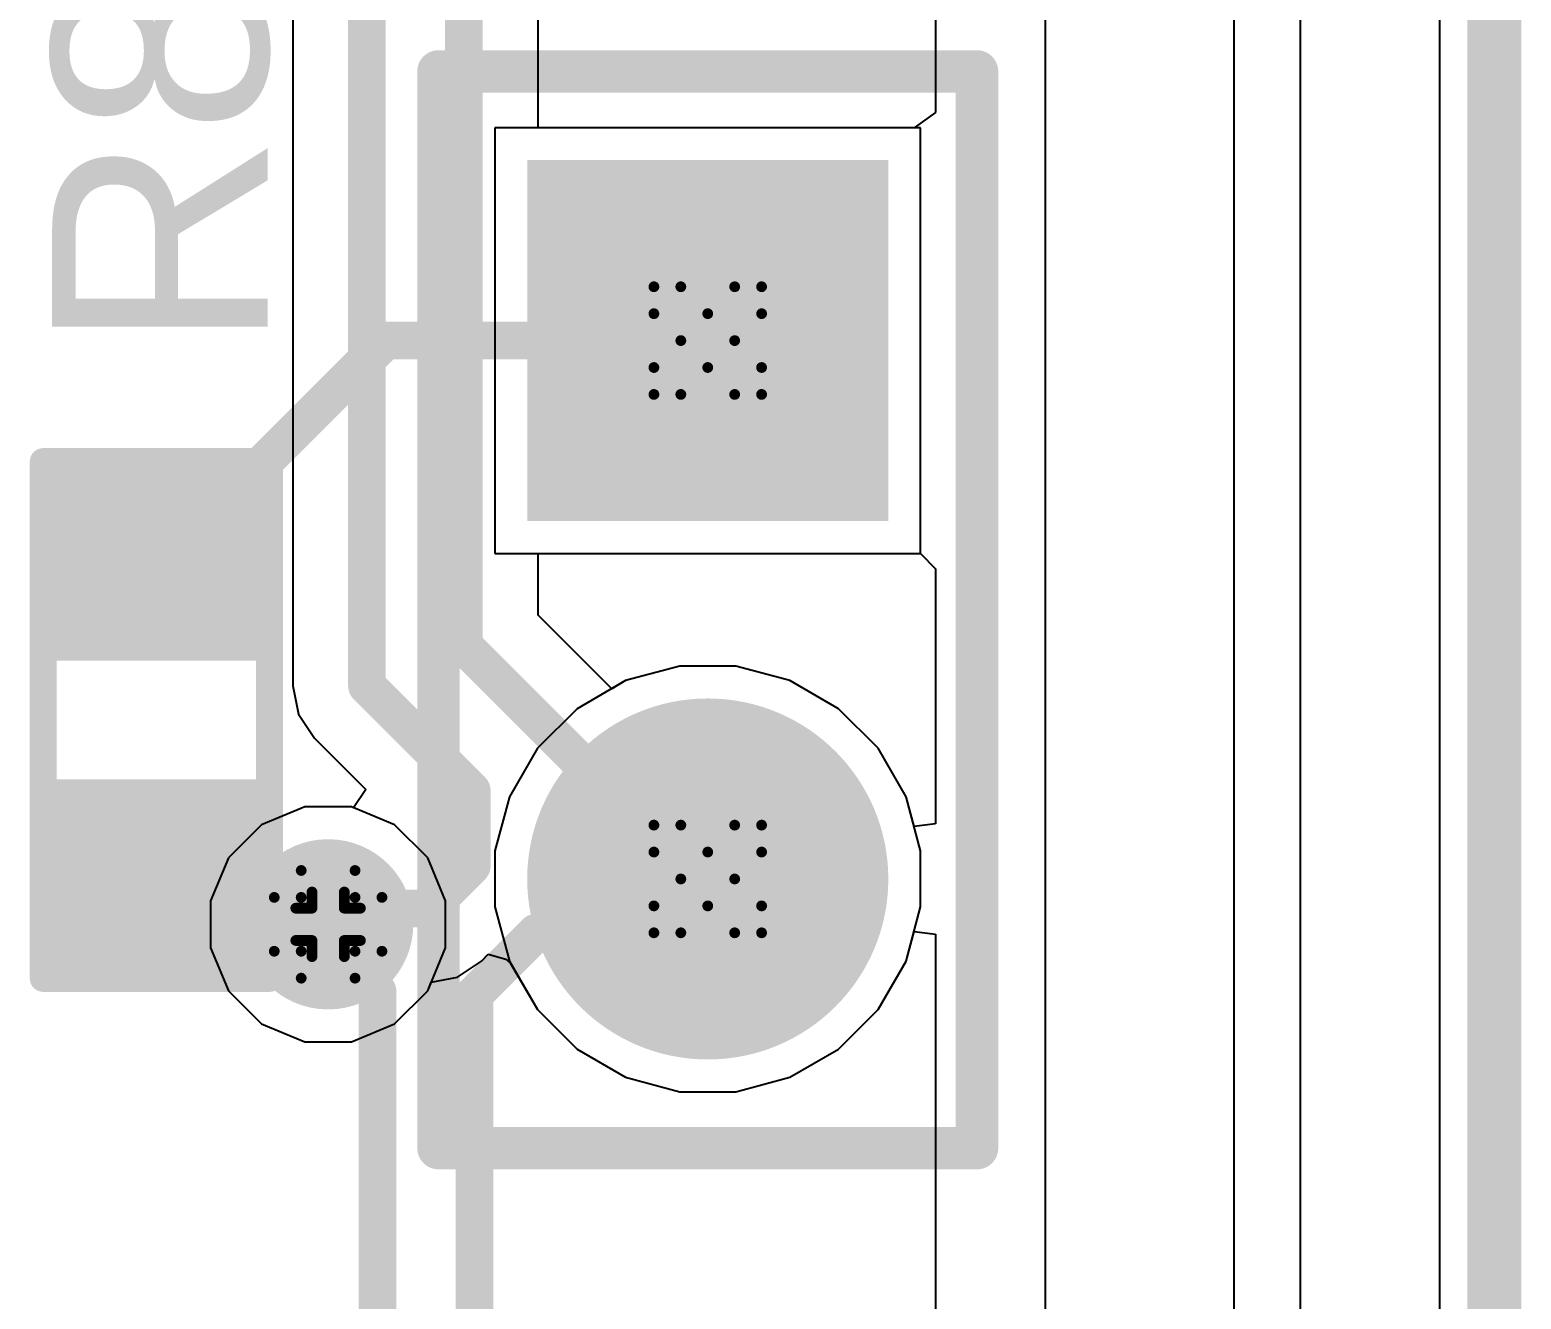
# Model space of a CAD drawing. Header units: inches. Extents: x -3 to 5259, y -3 to 5282.
# Drawn here: x 140.37 to 147.4, y 22.2 to 28.19 of the extents above; entities that cross this region are included whole.
import ezdxf

# ---------------------------------------------------------------- set-up
doc = ezdxf.new("R2010")
doc.units = ezdxf.units.IN
for name, color, linetype in [('Board Outline', 216, 'Continuous'), ('Bottom Layer', 5, 'Continuous'), ('Bottom Solder', 6, 'Continuous'), ('Drill Drawing', 1, 'Continuous'), ('Layer 1', 16, 'Continuous'), ('Layer 2', 76, 'Continuous'), ('Multi-Layer', 9, 'Continuous'), ('Pad Holes', 156, 'Continuous'), ('Top Layer', 1, 'Continuous'), ('Top Overlay', 2, 'Continuous'), ('Top Paste', 8, 'Continuous'), ('Top Solder', 216, 'Continuous'), ('Via Holes', 16, 'Continuous')]:
    doc.layers.add(name, color=color, linetype=linetype)
doc.styles.add('Arial', font='', dxfattribs={"height": 0.2})
doc.styles.get('Arial').set_extended_font_data('Arial')

# ---------------------------------------------------------------- blocks, each defined once
blk = doc.blocks.new('R___0603_74')
at = {"layer": 'Top Layer'}
for points in [[(-0.381, 0.4445), (-0.381, -0.4445), (-1.143, -0.4445), (-1.143, 0.4445)], [(1.143, 0.4445), (1.143, -0.4445), (0.381, -0.4445), (0.381, 0.4445)]]:
    blk.add_hatch(color=1, dxfattribs=at).paths.add_polyline_path(points)
at = {"layer": 'Top Paste'}
for points in [[(-0.381, 0.4445), (-0.381, -0.4445), (-1.143, -0.4445), (-1.143, 0.4445)], [(1.143, 0.4445), (1.143, -0.4445), (0.381, -0.4445), (0.381, 0.4445)]]:
    blk.add_hatch(color=8, dxfattribs=at).paths.add_polyline_path(points)
at = {"layer": 'Top Solder'}
for points in [[(-0.2794, 0.5461), (-0.2794, -0.5461), (-1.2446, -0.5461), (-1.2446, 0.5461)], [(1.2446, 0.5461), (1.2446, -0.5461), (0.2794, -0.5461), (0.2794, 0.5461)]]:
    blk.add_hatch(color=216, dxfattribs=at).paths.add_polyline_path(points)
at = {"layer": 'Top Overlay'}
for points in [[(-1.2192, -0.5334, 0.127, 0.127, 0), (-1.2192, 0.5334, 0.127, 0.127, 0)], [(1.2192, 0.5334, 0.127, 0.127, 0), (-1.2192, 0.5334, 0.127, 0.127, 0)], [(1.2192, -0.5334, 0.127, 0.127, 0), (1.2192, 0.5334, 0.127, 0.127, 0)], [(1.2192, -0.5334, 0.127, 0.127, 0), (-1.2192, -0.5334, 0.127, 0.127, 0)]]:
    blk.add_lwpolyline(points, format="xyseb", dxfattribs=at)
for points in [[(-1.25095, 0.5334, 0.0635, 0.0635, 1), (-1.18745, 0.5334, 0.0635, 0.0635, 1)], [(-1.25095, 0.5334, 0.0635, 0.0635, 1), (-1.18745, 0.5334, 0.0635, 0.0635, 1)], [(1.18745, 0.5334, 0.0635, 0.0635, 1), (1.25095, 0.5334, 0.0635, 0.0635, 1)], [(1.18745, 0.5334, 0.0635, 0.0635, 1), (1.25095, 0.5334, 0.0635, 0.0635, 1)], [(-1.25095, -0.5334, 0.0635, 0.0635, 1), (-1.18745, -0.5334, 0.0635, 0.0635, 1)], [(-1.25095, -0.5334, 0.0635, 0.0635, 1), (-1.18745, -0.5334, 0.0635, 0.0635, 1)], [(1.18745, -0.5334, 0.0635, 0.0635, 1), (1.25095, -0.5334, 0.0635, 0.0635, 1)], [(1.18745, -0.5334, 0.0635, 0.0635, 1), (1.25095, -0.5334, 0.0635, 0.0635, 1)]]:
    blk.add_lwpolyline(points, format="xyseb", close=True, dxfattribs=at)
blk = doc.blocks.new('HDR1X2__186')
at = {"layer": 'Bottom Layer'}
blk.add_hatch(color=5, dxfattribs=at).paths.add_polyline_path([(-0.75, 0.75), (0.75, 0.75), (0.75, -0.75), (-0.75, -0.75)])
h = blk.add_hatch(color=5, dxfattribs=at)
edge = h.paths.add_edge_path()
edge.add_arc((2.54, 0), 0.75, 0, 360)
at = {"layer": 'Bottom Solder'}
blk.add_hatch(color=6, dxfattribs=at).paths.add_polyline_path([(-0.8516, 0.8516), (0.8516, 0.8516), (0.8516, -0.8516), (-0.8516, -0.8516)])
h = blk.add_hatch(color=6, dxfattribs=at)
edge = h.paths.add_edge_path()
edge.add_arc((2.54, 0), 0.8516, 0, 360)
at = {"layer": 'Layer 1'}
blk.add_hatch(color=16, dxfattribs=at).paths.add_polyline_path([(-0.75, 0.75), (0.75, 0.75), (0.75, -0.75), (-0.75, -0.75)])
h = blk.add_hatch(color=16, dxfattribs=at)
edge = h.paths.add_edge_path()
edge.add_arc((2.54, 0), 0.75, 0, 360)
at = {"layer": 'Layer 2'}
blk.add_hatch(color=76, dxfattribs=at).paths.add_polyline_path([(-0.75, 0.75), (0.75, 0.75), (0.75, -0.75), (-0.75, -0.75)])
h = blk.add_hatch(color=76, dxfattribs=at)
edge = h.paths.add_edge_path()
edge.add_arc((2.54, 0), 0.75, 0, 360)
at = {"layer": 'Multi-Layer'}
blk.add_hatch(color=9, dxfattribs=at).paths.add_polyline_path([(-0.75, 0.75), (0.75, 0.75), (0.75, -0.75), (-0.75, -0.75)])
h = blk.add_hatch(color=9, dxfattribs=at)
edge = h.paths.add_edge_path()
edge.add_arc((2.54, 0), 0.75, 0, 360)
at = {"layer": 'Pad Holes'}
h = blk.add_hatch(color=7, dxfattribs=at)
edge = h.paths.add_edge_path()
edge.add_arc((0, 0), 0.45, 0, 360)
h = blk.add_hatch(color=7, dxfattribs=at)
edge = h.paths.add_edge_path()
edge.add_arc((2.54, 0), 0.45, 0, 360)
at = {"layer": 'Top Layer'}
blk.add_hatch(color=1, dxfattribs=at).paths.add_polyline_path([(-0.75, 0.75), (0.75, 0.75), (0.75, -0.75), (-0.75, -0.75)])
h = blk.add_hatch(color=1, dxfattribs=at)
edge = h.paths.add_edge_path()
edge.add_arc((2.54, 0), 0.75, 0, 360)
at = {"layer": 'Top Solder'}
blk.add_hatch(color=216, dxfattribs=at).paths.add_polyline_path([(-0.8516, 0.8516), (0.8516, 0.8516), (0.8516, -0.8516), (-0.8516, -0.8516)])
h = blk.add_hatch(color=216, dxfattribs=at)
edge = h.paths.add_edge_path()
edge.add_arc((2.54, 0), 0.8516, 0, 360)
at = {"layer": 'Top Overlay'}
for points in [[(3.81, 1.27, 0.2, 0.2, 0), (-1.27, 1.27, 0.2, 0.2, 0)], [(-1.27, -1.27, 0.2, 0.2, 0), (-1.27, 1.27, 0.2, 0.2, 0)], [(3.81, -1.27, 0.2, 0.2, 0), (3.81, 1.27, 0.2, 0.2, 0)], [(3.81, -1.27, 0.2, 0.2, 0), (-1.27, -1.27, 0.2, 0.2, 0)]]:
    blk.add_lwpolyline(points, format="xyseb", dxfattribs=at)
for points in [[(-1.32, 1.27, 0.1, 0.1, 1), (-1.22, 1.27, 0.1, 0.1, 1)], [(-1.32, 1.27, 0.1, 0.1, 1), (-1.22, 1.27, 0.1, 0.1, 1)], [(3.76, 1.27, 0.1, 0.1, 1), (3.86, 1.27, 0.1, 0.1, 1)], [(3.76, 1.27, 0.1, 0.1, 1), (3.86, 1.27, 0.1, 0.1, 1)], [(-1.32, -1.27, 0.1, 0.1, 1), (-1.22, -1.27, 0.1, 0.1, 1)], [(-1.32, -1.27, 0.1, 0.1, 1), (-1.22, -1.27, 0.1, 0.1, 1)], [(3.76, -1.27, 0.1, 0.1, 1), (3.86, -1.27, 0.1, 0.1, 1)], [(3.76, -1.27, 0.1, 0.1, 1), (3.86, -1.27, 0.1, 0.1, 1)]]:
    blk.add_lwpolyline(points, format="xyseb", close=True, dxfattribs=at)

msp = doc.modelspace()

# ---------------------------------------------------------------- hatches: boundary and pattern name
at = {"layer": 'Bottom Layer'}
h = msp.add_hatch(color=5, dxfattribs=at)
edge = h.paths.add_edge_path()
edge.add_arc((141.7778, 23.9713), 0.3, 0, 360)
at = {"layer": 'Bottom Solder'}
h = msp.add_hatch(color=6, dxfattribs=at)
edge = h.paths.add_edge_path()
edge.add_arc((141.7778, 23.9713), 0.4016, 0, 360)
at = {"layer": 'Layer 1'}
h = msp.add_hatch(color=16, dxfattribs=at)
edge = h.paths.add_edge_path()
edge.add_arc((141.7778, 23.9713), 0.3, 0, 360)
at = {"layer": 'Layer 2'}
h = msp.add_hatch(color=76, dxfattribs=at)
edge = h.paths.add_edge_path()
edge.add_arc((141.7778, 23.9713), 0.3, 0, 360)
at = {"layer": 'Top Layer'}
h = msp.add_hatch(color=1, dxfattribs=at)
edge = h.paths.add_edge_path()
edge.add_arc((141.7778, 23.9713), 0.3, 0, 360)
at = {"layer": 'Top Solder'}
h = msp.add_hatch(color=216, dxfattribs=at)
edge = h.paths.add_edge_path()
edge.add_arc((141.7778, 23.9713), 0.4016, 0, 360)
at = {"layer": 'Via Holes'}
h = msp.add_hatch(color=7, dxfattribs=at)
edge = h.paths.add_edge_path()
edge.add_arc((141.7778, 23.9713), 0.15, 0, 360)

# ---------------------------------------------------------------- linework, layer by layer
at = {"layer": 'Board Outline'}
msp.add_lwpolyline([(147.2777, -2.7223, 0.254, 0.254, 0), (147.2777, 107.2777, 0.254, 0.254, 0)], format="xyseb", dxfattribs=at)
at = {"layer": 'Bottom Layer'}
for p, q in [((146.3616, 99.4072), (146.3616, 5.17)), ((146.05, 99.1957), (146.05, 5.3753)), ((141.6113, 30.4589), (141.6113, 25.0963)), ((141.6113, 30.4589), (141.6113, 25.0963)), ((142.7677, 27.7293), (142.7677, 30.4431)), ((142.7677, 27.7293), (142.7677, 30.4431)), ((144.5723, 27.7293), (142.7677, 27.7293)), ((144.5723, 27.7293), (142.7677, 27.7293)), ((144.5723, 25.7213), (144.5723, 27.7293)), ((144.5723, 25.7213), (144.5723, 27.7293)), ((142.7677, 25.4305), (142.7677, 25.7213)), ((142.7677, 25.7213), (144.5723, 25.7213)), ((142.7677, 25.4305), (142.7677, 25.7213)), ((142.7677, 25.7213), (144.5723, 25.7213)), ((143.1152, 25.083), (142.7677, 25.4305)), ((143.1152, 25.083), (142.7677, 25.4305)), ((143.4361, 25.1893), (143.1808, 25.1209)), ((143.4361, 25.1893), (143.1808, 25.1209)), ((143.7005, 25.1893), (143.4361, 25.1893)), ((143.7005, 25.1893), (143.4361, 25.1893)), ((143.9558, 25.1209), (143.7005, 25.1893)), ((143.9558, 25.1209), (143.7005, 25.1893)), ((143.1808, 25.1209), (143.1152, 25.083)), ((143.1808, 25.1209), (143.1152, 25.083)), ((144.1848, 24.9887), (143.9558, 25.1209)), ((144.1848, 24.9887), (143.9558, 25.1209)), ((141.6113, 25.0963), (141.6379, 24.9625)), ((141.6113, 25.0963), (141.6379, 24.9625)), ((144.3717, 24.8017), (144.1848, 24.9887)), ((144.3717, 24.8017), (144.1848, 24.9887)), ((141.6379, 24.9625), (141.7137, 24.8491)), ((141.6379, 24.9625), (141.7137, 24.8491)), ((141.7137, 24.8491), (141.9555, 24.6073)), ((141.7137, 24.8491), (141.9555, 24.6073)), ((144.5039, 24.5728), (144.3717, 24.8017)), ((144.5039, 24.5728), (144.3717, 24.8017)), ((141.9555, 24.6073), (141.8979, 24.5212)), ((141.9555, 24.6073), (141.8979, 24.5212)), ((144.5723, 24.3175), (144.5039, 24.5728)), ((144.5723, 24.3175), (144.5039, 24.5728)), ((141.6676, 24.5253), (141.464, 24.441)), ((141.6676, 24.5253), (141.464, 24.441)), ((141.888, 24.5253), (141.6676, 24.5253)), ((141.888, 24.5253), (141.6676, 24.5253)), ((141.8979, 24.5212), (141.888, 24.5253)), ((141.8979, 24.5212), (141.888, 24.5253)), ((141.464, 24.441), (141.3081, 24.2851)), ((141.464, 24.441), (141.3081, 24.2851)), ((141.3081, 24.2851), (141.2238, 24.0815)), ((141.3081, 24.2851), (141.2238, 24.0815)), ((144.5723, 24.0531), (144.5723, 24.3175)), ((144.5723, 24.0531), (144.5723, 24.3175)), ((141.2238, 24.0815), (141.2238, 23.8611)), ((141.2238, 24.0815), (141.2238, 23.8611)), ((144.5039, 23.7977), (144.5723, 24.0531)), ((144.5039, 23.7977), (144.5723, 24.0531)), ((141.2238, 23.8611), (141.3081, 23.6575)), ((141.2238, 23.8611), (141.3081, 23.6575)), ((142.3879, 23.7224), (142.5013, 23.7982)), ((142.3879, 23.7224), (142.5013, 23.7982)), ((142.5013, 23.7982), (142.533, 23.8299)), ((142.5013, 23.7982), (142.533, 23.8299)), ((142.533, 23.8299), (142.6166, 23.8075)), ((142.533, 23.8299), (142.6166, 23.8075)), ((142.6166, 23.8075), (142.637, 23.7903)), ((142.6166, 23.8075), (142.637, 23.7903)), ((142.637, 23.7903), (142.7649, 23.5688)), ((142.637, 23.7903), (142.7649, 23.5688)), ((144.3717, 23.5688), (144.5039, 23.7977)), ((144.3717, 23.5688), (144.5039, 23.7977)), ((142.2642, 23.6978), (142.3879, 23.7224)), ((142.2642, 23.6978), (142.3879, 23.7224)), ((141.3081, 23.6575), (141.464, 23.5017)), ((141.3081, 23.6575), (141.464, 23.5017)), ((142.0916, 23.5017), (142.2475, 23.6575)), ((142.0916, 23.5017), (142.2475, 23.6575)), ((142.2475, 23.6575), (142.2642, 23.6978)), ((142.2475, 23.6575), (142.2642, 23.6978)), ((142.7649, 23.5688), (142.9518, 23.3819)), ((142.7649, 23.5688), (142.9518, 23.3819)), ((144.1848, 23.3819), (144.3717, 23.5688)), ((144.1848, 23.3819), (144.3717, 23.5688)), ((141.464, 23.5017), (141.6676, 23.4173)), ((141.464, 23.5017), (141.6676, 23.4173)), ((141.888, 23.4173), (142.0916, 23.5017)), ((141.888, 23.4173), (142.0916, 23.5017)), ((141.6676, 23.4173), (141.888, 23.4173)), ((141.6676, 23.4173), (141.888, 23.4173)), ((142.9518, 23.3819), (143.1808, 23.2497)), ((142.9518, 23.3819), (143.1808, 23.2497)), ((143.9558, 23.2497), (144.1848, 23.3819)), ((143.9558, 23.2497), (144.1848, 23.3819)), ((143.1808, 23.2497), (143.4361, 23.1813)), ((143.1808, 23.2497), (143.4361, 23.1813)), ((143.7005, 23.1813), (143.9558, 23.2497)), ((143.7005, 23.1813), (143.9558, 23.2497)), ((143.4361, 23.1813), (143.7005, 23.1813)), ((143.4361, 23.1813), (143.7005, 23.1813))]:
    msp.add_line(p, q, dxfattribs=at)
for points in [[(141.9609, 25.0963, 0.1778, 0.1778, 0), (141.9609, 30.6944, 0.1778, 0.1778, 0)], [(142.4181, 25.2857, 0.1778, 0.1778, 0), (142.4181, 30.6727, 0.1778, 0.1778, 0)], [(142.4181, 25.2857, 0.1778, 0.1778, 0), (143.5185, 24.1853, 0.1778, 0.1778, 0)], [(141.9609, 25.0963, 0.1778, 0.1778, 0), (142.4553, 24.6019, 0.1778, 0.1778, 0)], [(142.4553, 24.2467, 0.1778, 0.1778, 0), (142.4553, 24.6019, 0.1778, 0.1778, 0)], [(142.2541, 24.0455, 0.1778, 0.1778, 0), (142.4553, 24.2467, 0.1778, 0.1778, 0)], [(143.5185, 24.1853, 0.1778, 0.1778, 0), (143.5683, 24.1853, 0.1778, 0.1778, 0)], [(141.7778, 23.9713, 0.1778, 0.1778, 0), (141.8519, 24.0455, 0.1778, 0.1778, 0)], [(141.8519, 24.0455, 0.1778, 0.1778, 0), (142.2541, 24.0455, 0.1778, 0.1778, 0)]]:
    msp.add_lwpolyline(points, format="xyseb", dxfattribs=at)
for points in [[(142.3737, 25.2857, 0.0889, 0.0889, 1), (142.4626, 25.2857, 0.0889, 0.0889, 1)], [(142.3737, 25.2857, 0.0889, 0.0889, 1), (142.4626, 25.2857, 0.0889, 0.0889, 1)], [(141.9165, 25.0963, 0.0889, 0.0889, 1), (142.0054, 25.0963, 0.0889, 0.0889, 1)], [(141.9165, 25.0963, 0.0889, 0.0889, 1), (142.0054, 25.0963, 0.0889, 0.0889, 1)], [(142.4109, 24.6019, 0.0889, 0.0889, 1), (142.4998, 24.6019, 0.0889, 0.0889, 1)], [(142.4109, 24.6019, 0.0889, 0.0889, 1), (142.4998, 24.6019, 0.0889, 0.0889, 1)], [(142.4109, 24.2467, 0.0889, 0.0889, 1), (142.4998, 24.2467, 0.0889, 0.0889, 1)], [(142.4109, 24.2467, 0.0889, 0.0889, 1), (142.4998, 24.2467, 0.0889, 0.0889, 1)], [(143.4741, 24.1853, 0.0889, 0.0889, 1), (143.563, 24.1853, 0.0889, 0.0889, 1)], [(143.4741, 24.1853, 0.0889, 0.0889, 1), (143.563, 24.1853, 0.0889, 0.0889, 1)], [(143.5238, 24.1853, 0.0889, 0.0889, 1), (143.6127, 24.1853, 0.0889, 0.0889, 1)], [(141.8075, 24.0455, 0.0889, 0.0889, 1), (141.8964, 24.0455, 0.0889, 0.0889, 1)], [(141.8075, 24.0455, 0.0889, 0.0889, 1), (141.8964, 24.0455, 0.0889, 0.0889, 1)], [(142.2096, 24.0455, 0.0889, 0.0889, 1), (142.2985, 24.0455, 0.0889, 0.0889, 1)], [(142.2096, 24.0455, 0.0889, 0.0889, 1), (142.2985, 24.0455, 0.0889, 0.0889, 1)], [(141.7334, 23.9713, 0.0889, 0.0889, 1), (141.8223, 23.9713, 0.0889, 0.0889, 1)]]:
    msp.add_lwpolyline(points, format="xyseb", close=True, dxfattribs=at)
at = {"layer": 'Drill Drawing'}
for points in [[(143.3143, 26.8523, 0.0508, 0.0508, 0), (143.3143, 26.9793, 0.0508, 0.0508, 0)], [(143.3143, 26.9793, 0.0508, 0.0508, 0), (143.4413, 26.9793, 0.0508, 0.0508, 0)], [(143.4413, 26.9793, 0.0508, 0.0508, 0), (143.5683, 26.8523, 0.0508, 0.0508, 0)], [(143.5683, 26.8523, 0.0508, 0.0508, 0), (143.6953, 26.9793, 0.0508, 0.0508, 0)], [(143.6953, 26.9793, 0.0508, 0.0508, 0), (143.8223, 26.9793, 0.0508, 0.0508, 0)], [(143.8223, 26.8523, 0.0508, 0.0508, 0), (143.8223, 26.9793, 0.0508, 0.0508, 0)], [(143.3143, 26.8523, 0.0508, 0.0508, 0), (143.4413, 26.7253, 0.0508, 0.0508, 0)], [(143.6953, 26.7253, 0.0508, 0.0508, 0), (143.8223, 26.8523, 0.0508, 0.0508, 0)], [(143.3143, 26.5983, 0.0508, 0.0508, 0), (143.4413, 26.7253, 0.0508, 0.0508, 0)], [(143.6953, 26.7253, 0.0508, 0.0508, 0), (143.8223, 26.5983, 0.0508, 0.0508, 0)], [(143.3143, 26.4713, 0.0508, 0.0508, 0), (143.3143, 26.5983, 0.0508, 0.0508, 0)], [(143.4413, 26.4713, 0.0508, 0.0508, 0), (143.5683, 26.5983, 0.0508, 0.0508, 0)], [(143.5683, 26.5983, 0.0508, 0.0508, 0), (143.6953, 26.4713, 0.0508, 0.0508, 0)], [(143.8223, 26.4713, 0.0508, 0.0508, 0), (143.8223, 26.5983, 0.0508, 0.0508, 0)], [(143.3143, 26.4713, 0.0508, 0.0508, 0), (143.4413, 26.4713, 0.0508, 0.0508, 0)], [(143.6953, 26.4713, 0.0508, 0.0508, 0), (143.8223, 26.4713, 0.0508, 0.0508, 0)], [(143.3143, 24.3123, 0.0508, 0.0508, 0), (143.3143, 24.4393, 0.0508, 0.0508, 0)], [(143.3143, 24.4393, 0.0508, 0.0508, 0), (143.4413, 24.4393, 0.0508, 0.0508, 0)], [(143.4413, 24.4393, 0.0508, 0.0508, 0), (143.5683, 24.3123, 0.0508, 0.0508, 0)], [(143.5683, 24.3123, 0.0508, 0.0508, 0), (143.6953, 24.4393, 0.0508, 0.0508, 0)], [(143.6953, 24.4393, 0.0508, 0.0508, 0), (143.8223, 24.4393, 0.0508, 0.0508, 0)], [(143.8223, 24.3123, 0.0508, 0.0508, 0), (143.8223, 24.4393, 0.0508, 0.0508, 0)], [(143.3143, 24.3123, 0.0508, 0.0508, 0), (143.4413, 24.1853, 0.0508, 0.0508, 0)], [(143.6953, 24.1853, 0.0508, 0.0508, 0), (143.8223, 24.3123, 0.0508, 0.0508, 0)], [(141.6508, 24.0983, 0.0508, 0.0508, 0), (141.6508, 24.2253, 0.0508, 0.0508, 0)], [(141.6508, 24.2253, 0.0508, 0.0508, 0), (141.9048, 24.2253, 0.0508, 0.0508, 0)], [(141.9048, 24.0983, 0.0508, 0.0508, 0), (141.9048, 24.2253, 0.0508, 0.0508, 0)], [(143.3143, 24.0583, 0.0508, 0.0508, 0), (143.4413, 24.1853, 0.0508, 0.0508, 0)], [(143.6953, 24.1853, 0.0508, 0.0508, 0), (143.8223, 24.0583, 0.0508, 0.0508, 0)], [(141.7016, 24.0475, 0.0508, 0.0508, 0), (141.7016, 24.1237, 0.0508, 0.0508, 0)], [(141.7016, 24.1237, 0.0508, 0.0508, 0), (141.854, 24.1237, 0.0508, 0.0508, 0)], [(141.854, 24.0475, 0.0508, 0.0508, 0), (141.854, 24.1237, 0.0508, 0.0508, 0)], [(141.5238, 23.8443, 0.0508, 0.0508, 0), (141.5238, 24.0983, 0.0508, 0.0508, 0)], [(141.5238, 24.0983, 0.0508, 0.0508, 0), (141.6508, 24.0983, 0.0508, 0.0508, 0)], [(141.6254, 23.8951, 0.0508, 0.0508, 0), (141.6254, 24.0475, 0.0508, 0.0508, 0)], [(141.6254, 24.0475, 0.0508, 0.0508, 0), (141.7016, 24.0475, 0.0508, 0.0508, 0)], [(141.854, 24.0475, 0.0508, 0.0508, 0), (141.9302, 24.0475, 0.0508, 0.0508, 0)], [(141.9048, 24.0983, 0.0508, 0.0508, 0), (142.0318, 24.0983, 0.0508, 0.0508, 0)], [(141.9302, 23.8951, 0.0508, 0.0508, 0), (141.9302, 24.0475, 0.0508, 0.0508, 0)], [(142.0318, 23.8443, 0.0508, 0.0508, 0), (142.0318, 24.0983, 0.0508, 0.0508, 0)], [(143.3143, 23.9313, 0.0508, 0.0508, 0), (143.3143, 24.0583, 0.0508, 0.0508, 0)], [(143.4413, 23.9313, 0.0508, 0.0508, 0), (143.5683, 24.0583, 0.0508, 0.0508, 0)], [(143.5683, 24.0583, 0.0508, 0.0508, 0), (143.6953, 23.9313, 0.0508, 0.0508, 0)], [(143.8223, 23.9313, 0.0508, 0.0508, 0), (143.8223, 24.0583, 0.0508, 0.0508, 0)], [(141.6254, 23.8951, 0.0508, 0.0508, 0), (141.7016, 23.8951, 0.0508, 0.0508, 0)], [(141.7016, 23.8189, 0.0508, 0.0508, 0), (141.7016, 23.8951, 0.0508, 0.0508, 0)], [(141.854, 23.8951, 0.0508, 0.0508, 0), (141.9302, 23.8951, 0.0508, 0.0508, 0)], [(141.854, 23.8189, 0.0508, 0.0508, 0), (141.854, 23.8951, 0.0508, 0.0508, 0)], [(143.3143, 23.9313, 0.0508, 0.0508, 0), (143.4413, 23.9313, 0.0508, 0.0508, 0)], [(143.6953, 23.9313, 0.0508, 0.0508, 0), (143.8223, 23.9313, 0.0508, 0.0508, 0)], [(141.5238, 23.8443, 0.0508, 0.0508, 0), (141.6508, 23.8443, 0.0508, 0.0508, 0)], [(141.6508, 23.7173, 0.0508, 0.0508, 0), (141.6508, 23.8443, 0.0508, 0.0508, 0)], [(141.9048, 23.8443, 0.0508, 0.0508, 0), (142.0318, 23.8443, 0.0508, 0.0508, 0)], [(141.9048, 23.7173, 0.0508, 0.0508, 0), (141.9048, 23.8443, 0.0508, 0.0508, 0)], [(141.7016, 23.8189, 0.0508, 0.0508, 0), (141.854, 23.8189, 0.0508, 0.0508, 0)], [(141.6508, 23.7173, 0.0508, 0.0508, 0), (141.9048, 23.7173, 0.0508, 0.0508, 0)]]:
    msp.add_lwpolyline(points, format="xyseb", dxfattribs=at)
for points in [[(143.3016, 26.9793, 0.0254, 0.0254, 1), (143.327, 26.9793, 0.0254, 0.0254, 1)], [(143.3016, 26.9793, 0.0254, 0.0254, 1), (143.327, 26.9793, 0.0254, 0.0254, 1)], [(143.4286, 26.9793, 0.0254, 0.0254, 1), (143.454, 26.9793, 0.0254, 0.0254, 1)], [(143.4286, 26.9793, 0.0254, 0.0254, 1), (143.454, 26.9793, 0.0254, 0.0254, 1)], [(143.6826, 26.9793, 0.0254, 0.0254, 1), (143.708, 26.9793, 0.0254, 0.0254, 1)], [(143.6826, 26.9793, 0.0254, 0.0254, 1), (143.708, 26.9793, 0.0254, 0.0254, 1)], [(143.8096, 26.9793, 0.0254, 0.0254, 1), (143.835, 26.9793, 0.0254, 0.0254, 1)], [(143.8096, 26.9793, 0.0254, 0.0254, 1), (143.835, 26.9793, 0.0254, 0.0254, 1)], [(143.3016, 26.8523, 0.0254, 0.0254, 1), (143.327, 26.8523, 0.0254, 0.0254, 1)], [(143.3016, 26.8523, 0.0254, 0.0254, 1), (143.327, 26.8523, 0.0254, 0.0254, 1)], [(143.5556, 26.8523, 0.0254, 0.0254, 1), (143.581, 26.8523, 0.0254, 0.0254, 1)], [(143.5556, 26.8523, 0.0254, 0.0254, 1), (143.581, 26.8523, 0.0254, 0.0254, 1)], [(143.8096, 26.8523, 0.0254, 0.0254, 1), (143.835, 26.8523, 0.0254, 0.0254, 1)], [(143.8096, 26.8523, 0.0254, 0.0254, 1), (143.835, 26.8523, 0.0254, 0.0254, 1)], [(143.4286, 26.7253, 0.0254, 0.0254, 1), (143.454, 26.7253, 0.0254, 0.0254, 1)], [(143.4286, 26.7253, 0.0254, 0.0254, 1), (143.454, 26.7253, 0.0254, 0.0254, 1)], [(143.6826, 26.7253, 0.0254, 0.0254, 1), (143.708, 26.7253, 0.0254, 0.0254, 1)], [(143.6826, 26.7253, 0.0254, 0.0254, 1), (143.708, 26.7253, 0.0254, 0.0254, 1)], [(143.3016, 26.5983, 0.0254, 0.0254, 1), (143.327, 26.5983, 0.0254, 0.0254, 1)], [(143.3016, 26.5983, 0.0254, 0.0254, 1), (143.327, 26.5983, 0.0254, 0.0254, 1)], [(143.5556, 26.5983, 0.0254, 0.0254, 1), (143.581, 26.5983, 0.0254, 0.0254, 1)], [(143.5556, 26.5983, 0.0254, 0.0254, 1), (143.581, 26.5983, 0.0254, 0.0254, 1)], [(143.8096, 26.5983, 0.0254, 0.0254, 1), (143.835, 26.5983, 0.0254, 0.0254, 1)], [(143.8096, 26.5983, 0.0254, 0.0254, 1), (143.835, 26.5983, 0.0254, 0.0254, 1)], [(143.3016, 26.4713, 0.0254, 0.0254, 1), (143.327, 26.4713, 0.0254, 0.0254, 1)], [(143.3016, 26.4713, 0.0254, 0.0254, 1), (143.327, 26.4713, 0.0254, 0.0254, 1)], [(143.4286, 26.4713, 0.0254, 0.0254, 1), (143.454, 26.4713, 0.0254, 0.0254, 1)], [(143.4286, 26.4713, 0.0254, 0.0254, 1), (143.454, 26.4713, 0.0254, 0.0254, 1)], [(143.6826, 26.4713, 0.0254, 0.0254, 1), (143.708, 26.4713, 0.0254, 0.0254, 1)], [(143.6826, 26.4713, 0.0254, 0.0254, 1), (143.708, 26.4713, 0.0254, 0.0254, 1)], [(143.8096, 26.4713, 0.0254, 0.0254, 1), (143.835, 26.4713, 0.0254, 0.0254, 1)], [(143.8096, 26.4713, 0.0254, 0.0254, 1), (143.835, 26.4713, 0.0254, 0.0254, 1)], [(143.3016, 24.4393, 0.0254, 0.0254, 1), (143.327, 24.4393, 0.0254, 0.0254, 1)], [(143.3016, 24.4393, 0.0254, 0.0254, 1), (143.327, 24.4393, 0.0254, 0.0254, 1)], [(143.4286, 24.4393, 0.0254, 0.0254, 1), (143.454, 24.4393, 0.0254, 0.0254, 1)], [(143.4286, 24.4393, 0.0254, 0.0254, 1), (143.454, 24.4393, 0.0254, 0.0254, 1)], [(143.6826, 24.4393, 0.0254, 0.0254, 1), (143.708, 24.4393, 0.0254, 0.0254, 1)], [(143.6826, 24.4393, 0.0254, 0.0254, 1), (143.708, 24.4393, 0.0254, 0.0254, 1)], [(143.8096, 24.4393, 0.0254, 0.0254, 1), (143.835, 24.4393, 0.0254, 0.0254, 1)], [(143.8096, 24.4393, 0.0254, 0.0254, 1), (143.835, 24.4393, 0.0254, 0.0254, 1)], [(143.3016, 24.3123, 0.0254, 0.0254, 1), (143.327, 24.3123, 0.0254, 0.0254, 1)], [(143.3016, 24.3123, 0.0254, 0.0254, 1), (143.327, 24.3123, 0.0254, 0.0254, 1)], [(143.5556, 24.3123, 0.0254, 0.0254, 1), (143.581, 24.3123, 0.0254, 0.0254, 1)], [(143.5556, 24.3123, 0.0254, 0.0254, 1), (143.581, 24.3123, 0.0254, 0.0254, 1)], [(143.8096, 24.3123, 0.0254, 0.0254, 1), (143.835, 24.3123, 0.0254, 0.0254, 1)], [(143.8096, 24.3123, 0.0254, 0.0254, 1), (143.835, 24.3123, 0.0254, 0.0254, 1)], [(141.6381, 24.2253, 0.0254, 0.0254, 1), (141.6635, 24.2253, 0.0254, 0.0254, 1)], [(141.6381, 24.2253, 0.0254, 0.0254, 1), (141.6635, 24.2253, 0.0254, 0.0254, 1)], [(141.8921, 24.2253, 0.0254, 0.0254, 1), (141.9175, 24.2253, 0.0254, 0.0254, 1)], [(141.8921, 24.2253, 0.0254, 0.0254, 1), (141.9175, 24.2253, 0.0254, 0.0254, 1)], [(143.4286, 24.1853, 0.0254, 0.0254, 1), (143.454, 24.1853, 0.0254, 0.0254, 1)], [(143.4286, 24.1853, 0.0254, 0.0254, 1), (143.454, 24.1853, 0.0254, 0.0254, 1)], [(143.6826, 24.1853, 0.0254, 0.0254, 1), (143.708, 24.1853, 0.0254, 0.0254, 1)], [(143.6826, 24.1853, 0.0254, 0.0254, 1), (143.708, 24.1853, 0.0254, 0.0254, 1)], [(141.6889, 24.1237, 0.0254, 0.0254, 1), (141.7143, 24.1237, 0.0254, 0.0254, 1)], [(141.6889, 24.1237, 0.0254, 0.0254, 1), (141.7143, 24.1237, 0.0254, 0.0254, 1)], [(141.8413, 24.1237, 0.0254, 0.0254, 1), (141.8667, 24.1237, 0.0254, 0.0254, 1)], [(141.8413, 24.1237, 0.0254, 0.0254, 1), (141.8667, 24.1237, 0.0254, 0.0254, 1)], [(141.5111, 24.0983, 0.0254, 0.0254, 1), (141.5365, 24.0983, 0.0254, 0.0254, 1)], [(141.5111, 24.0983, 0.0254, 0.0254, 1), (141.5365, 24.0983, 0.0254, 0.0254, 1)], [(141.6127, 24.0475, 0.0254, 0.0254, 1), (141.6381, 24.0475, 0.0254, 0.0254, 1)], [(141.6127, 24.0475, 0.0254, 0.0254, 1), (141.6381, 24.0475, 0.0254, 0.0254, 1)], [(141.6381, 24.0983, 0.0254, 0.0254, 1), (141.6635, 24.0983, 0.0254, 0.0254, 1)], [(141.6381, 24.0983, 0.0254, 0.0254, 1), (141.6635, 24.0983, 0.0254, 0.0254, 1)], [(141.6889, 24.0475, 0.0254, 0.0254, 1), (141.7143, 24.0475, 0.0254, 0.0254, 1)], [(141.6889, 24.0475, 0.0254, 0.0254, 1), (141.7143, 24.0475, 0.0254, 0.0254, 1)], [(141.8413, 24.0475, 0.0254, 0.0254, 1), (141.8667, 24.0475, 0.0254, 0.0254, 1)], [(141.8413, 24.0475, 0.0254, 0.0254, 1), (141.8667, 24.0475, 0.0254, 0.0254, 1)], [(141.8921, 24.0983, 0.0254, 0.0254, 1), (141.9175, 24.0983, 0.0254, 0.0254, 1)], [(141.8921, 24.0983, 0.0254, 0.0254, 1), (141.9175, 24.0983, 0.0254, 0.0254, 1)], [(141.9175, 24.0475, 0.0254, 0.0254, 1), (141.9429, 24.0475, 0.0254, 0.0254, 1)], [(141.9175, 24.0475, 0.0254, 0.0254, 1), (141.9429, 24.0475, 0.0254, 0.0254, 1)], [(142.0191, 24.0983, 0.0254, 0.0254, 1), (142.0445, 24.0983, 0.0254, 0.0254, 1)], [(142.0191, 24.0983, 0.0254, 0.0254, 1), (142.0445, 24.0983, 0.0254, 0.0254, 1)], [(143.3016, 24.0583, 0.0254, 0.0254, 1), (143.327, 24.0583, 0.0254, 0.0254, 1)], [(143.3016, 24.0583, 0.0254, 0.0254, 1), (143.327, 24.0583, 0.0254, 0.0254, 1)], [(143.5556, 24.0583, 0.0254, 0.0254, 1), (143.581, 24.0583, 0.0254, 0.0254, 1)], [(143.5556, 24.0583, 0.0254, 0.0254, 1), (143.581, 24.0583, 0.0254, 0.0254, 1)], [(143.8096, 24.0583, 0.0254, 0.0254, 1), (143.835, 24.0583, 0.0254, 0.0254, 1)], [(143.8096, 24.0583, 0.0254, 0.0254, 1), (143.835, 24.0583, 0.0254, 0.0254, 1)], [(141.6127, 23.8951, 0.0254, 0.0254, 1), (141.6381, 23.8951, 0.0254, 0.0254, 1)], [(141.6127, 23.8951, 0.0254, 0.0254, 1), (141.6381, 23.8951, 0.0254, 0.0254, 1)], [(141.6889, 23.8951, 0.0254, 0.0254, 1), (141.7143, 23.8951, 0.0254, 0.0254, 1)], [(141.6889, 23.8951, 0.0254, 0.0254, 1), (141.7143, 23.8951, 0.0254, 0.0254, 1)], [(141.8413, 23.8951, 0.0254, 0.0254, 1), (141.8667, 23.8951, 0.0254, 0.0254, 1)], [(141.8413, 23.8951, 0.0254, 0.0254, 1), (141.8667, 23.8951, 0.0254, 0.0254, 1)], [(141.9175, 23.8951, 0.0254, 0.0254, 1), (141.9429, 23.8951, 0.0254, 0.0254, 1)], [(141.9175, 23.8951, 0.0254, 0.0254, 1), (141.9429, 23.8951, 0.0254, 0.0254, 1)], [(143.3016, 23.9313, 0.0254, 0.0254, 1), (143.327, 23.9313, 0.0254, 0.0254, 1)], [(143.3016, 23.9313, 0.0254, 0.0254, 1), (143.327, 23.9313, 0.0254, 0.0254, 1)], [(143.4286, 23.9313, 0.0254, 0.0254, 1), (143.454, 23.9313, 0.0254, 0.0254, 1)], [(143.4286, 23.9313, 0.0254, 0.0254, 1), (143.454, 23.9313, 0.0254, 0.0254, 1)], [(143.6826, 23.9313, 0.0254, 0.0254, 1), (143.708, 23.9313, 0.0254, 0.0254, 1)], [(143.6826, 23.9313, 0.0254, 0.0254, 1), (143.708, 23.9313, 0.0254, 0.0254, 1)], [(143.8096, 23.9313, 0.0254, 0.0254, 1), (143.835, 23.9313, 0.0254, 0.0254, 1)], [(143.8096, 23.9313, 0.0254, 0.0254, 1), (143.835, 23.9313, 0.0254, 0.0254, 1)], [(141.5111, 23.8443, 0.0254, 0.0254, 1), (141.5365, 23.8443, 0.0254, 0.0254, 1)], [(141.5111, 23.8443, 0.0254, 0.0254, 1), (141.5365, 23.8443, 0.0254, 0.0254, 1)], [(141.6381, 23.8443, 0.0254, 0.0254, 1), (141.6635, 23.8443, 0.0254, 0.0254, 1)], [(141.6381, 23.8443, 0.0254, 0.0254, 1), (141.6635, 23.8443, 0.0254, 0.0254, 1)], [(141.8921, 23.8443, 0.0254, 0.0254, 1), (141.9175, 23.8443, 0.0254, 0.0254, 1)], [(141.8921, 23.8443, 0.0254, 0.0254, 1), (141.9175, 23.8443, 0.0254, 0.0254, 1)], [(142.0191, 23.8443, 0.0254, 0.0254, 1), (142.0445, 23.8443, 0.0254, 0.0254, 1)], [(142.0191, 23.8443, 0.0254, 0.0254, 1), (142.0445, 23.8443, 0.0254, 0.0254, 1)], [(141.6889, 23.8189, 0.0254, 0.0254, 1), (141.7143, 23.8189, 0.0254, 0.0254, 1)], [(141.6889, 23.8189, 0.0254, 0.0254, 1), (141.7143, 23.8189, 0.0254, 0.0254, 1)], [(141.8413, 23.8189, 0.0254, 0.0254, 1), (141.8667, 23.8189, 0.0254, 0.0254, 1)], [(141.8413, 23.8189, 0.0254, 0.0254, 1), (141.8667, 23.8189, 0.0254, 0.0254, 1)], [(141.6381, 23.7173, 0.0254, 0.0254, 1), (141.6635, 23.7173, 0.0254, 0.0254, 1)], [(141.6381, 23.7173, 0.0254, 0.0254, 1), (141.6635, 23.7173, 0.0254, 0.0254, 1)], [(141.8921, 23.7173, 0.0254, 0.0254, 1), (141.9175, 23.7173, 0.0254, 0.0254, 1)], [(141.8921, 23.7173, 0.0254, 0.0254, 1), (141.9175, 23.7173, 0.0254, 0.0254, 1)]]:
    msp.add_lwpolyline(points, format="xyseb", close=True, dxfattribs=at)
at = {"layer": 'Layer 1'}
for p, q in [((147.0187, 107.0187), (147.0187, -2.4634)), ((144.643, 44.2208), (144.643, 27.8016)), ((145.161, -2.4634), (145.161, 44.2208)), ((144.643, 27.8016), (144.5414, 27.7293)), ((144.5414, 27.7293), (142.5643, 27.7293)), ((142.5643, 27.7293), (142.5643, 25.7213)), ((142.5643, 25.7213), (144.5414, 25.7213)), ((144.5414, 25.7213), (144.5723, 25.7213)), ((144.5723, 25.7213), (144.643, 25.649)), ((144.643, 25.649), (144.643, 24.446)), ((143.4361, 25.1893), (143.1808, 25.1209)), ((143.7005, 25.1893), (143.4361, 25.1893)), ((143.9558, 25.1209), (143.7005, 25.1893)), ((143.1808, 25.1209), (142.9518, 24.9887)), ((144.1848, 24.9887), (143.9558, 25.1209)), ((142.9518, 24.9887), (142.7649, 24.8017)), ((144.3717, 24.8017), (144.1848, 24.9887)), ((142.7649, 24.8017), (142.6327, 24.5728)), ((144.5039, 24.5728), (144.3717, 24.8017)), ((142.6327, 24.5728), (142.5643, 24.3175)), ((144.5414, 24.4326), (144.5039, 24.5728)), ((141.6676, 24.5253), (141.464, 24.441)), ((141.888, 24.5253), (141.6676, 24.5253)), ((142.0916, 24.441), (141.888, 24.5253)), ((141.464, 24.441), (141.3081, 24.2851)), ((142.2475, 24.2851), (142.0916, 24.441)), ((144.643, 24.446), (144.5414, 24.4326)), ((141.3081, 24.2851), (141.2238, 24.0815)), ((142.3318, 24.0815), (142.2475, 24.2851)), ((142.5643, 24.3175), (142.5643, 24.0531)), ((141.2238, 24.0815), (141.2238, 23.8611)), ((142.3318, 23.8611), (142.3318, 24.0815)), ((142.5643, 24.0531), (142.6327, 23.7977)), ((144.5039, 23.7977), (144.5414, 23.938)), ((144.5414, 23.938), (144.643, 23.9246)), ((144.643, 23.9246), (144.6431, 6.7943)), ((141.2238, 23.8611), (141.3081, 23.6575)), ((142.2475, 23.6575), (142.3318, 23.8611)), ((142.6327, 23.7977), (142.7649, 23.5688)), ((144.3717, 23.5688), (144.5039, 23.7977)), ((141.3081, 23.6575), (141.464, 23.5017)), ((142.0916, 23.5017), (142.2475, 23.6575)), ((142.7649, 23.5688), (142.9518, 23.3819)), ((144.1848, 23.3819), (144.3717, 23.5688)), ((141.464, 23.5017), (141.6676, 23.4173)), ((141.888, 23.4173), (142.0916, 23.5017)), ((141.6676, 23.4173), (141.888, 23.4173)), ((142.9518, 23.3819), (143.1808, 23.2497)), ((143.9558, 23.2497), (144.1848, 23.3819)), ((143.1808, 23.2497), (143.4361, 23.1813)), ((143.7005, 23.1813), (143.9558, 23.2497)), ((143.4361, 23.1813), (143.7005, 23.1813))]:
    msp.add_line(p, q, dxfattribs=at)
at = {"layer": 'Top Layer'}
for points in [[(141.3234, 26.0003, 0.1778, 0.1778, 0), (142.0484, 26.7253, 0.1778, 0.1778, 0)], [(142.0484, 26.7253, 0.1778, 0.1778, 0), (143.5683, 26.7253, 0.1778, 0.1778, 0)], [(141.0313, 25.6973, 0.1778, 0.1778, 0), (141.3234, 25.9894, 0.1778, 0.1778, 0)], [(141.3234, 25.9894, 0.1778, 0.1778, 0), (141.3234, 26.0003, 0.1778, 0.1778, 0)], [(140.9678, 25.6973, 0.1778, 0.1778, 0), (141.0313, 25.6973, 0.1778, 0.1778, 0)], [(140.9095, 24.1853, 0.1778, 0.1778, 0), (141.1235, 23.9713, 0.1778, 0.1778, 0)], [(143.3153, 23.9323, 0.1778, 0.1778, 0), (143.5683, 24.1853, 0.1778, 0.1778, 0)], [(141.1235, 23.9713, 0.1778, 0.1778, 0), (141.7778, 23.9713, 0.1778, 0.1778, 0)], [(141.7881, 23.8783, 0.1778, 0.1778, 0), (141.7881, 23.9816, 0.1778, 0.1778, 0)], [(142.4675, 23.6407, 0.1778, 0.1778, 0), (142.7591, 23.9323, 0.1778, 0.1778, 0)], [(142.7591, 23.9323, 0.1778, 0.1778, 0), (143.3153, 23.9323, 0.1778, 0.1778, 0)], [(141.7881, 23.8783, 0.1778, 0.1778, 0), (142.0103, 23.6561, 0.1778, 0.1778, 0)], [(142.0103, 21.3294, 0.1778, 0.1778, 0), (142.0103, 23.6561, 0.1778, 0.1778, 0)], [(142.4675, 21.3294, 0.1778, 0.1778, 0), (142.4675, 23.6407, 0.1778, 0.1778, 0)]]:
    msp.add_lwpolyline(points, format="xyseb", dxfattribs=at)
for points in [[(142.004, 26.7253, 0.0889, 0.0889, 1), (142.0929, 26.7253, 0.0889, 0.0889, 1)], [(142.004, 26.7253, 0.0889, 0.0889, 1), (142.0929, 26.7253, 0.0889, 0.0889, 1)], [(143.5238, 26.7253, 0.0889, 0.0889, 1), (143.6127, 26.7253, 0.0889, 0.0889, 1)], [(141.279, 26.0003, 0.0889, 0.0889, 1), (141.3679, 26.0003, 0.0889, 0.0889, 1)], [(141.279, 26.0003, 0.0889, 0.0889, 1), (141.3679, 26.0003, 0.0889, 0.0889, 1)], [(141.279, 25.9894, 0.0889, 0.0889, 1), (141.3679, 25.9894, 0.0889, 0.0889, 1)], [(141.279, 25.9894, 0.0889, 0.0889, 1), (141.3679, 25.9894, 0.0889, 0.0889, 1)], [(140.9234, 25.6973, 0.0889, 0.0889, 1), (141.0123, 25.6973, 0.0889, 0.0889, 1)], [(140.9869, 25.6973, 0.0889, 0.0889, 1), (141.0758, 25.6973, 0.0889, 0.0889, 1)], [(140.9869, 25.6973, 0.0889, 0.0889, 1), (141.0758, 25.6973, 0.0889, 0.0889, 1)], [(140.8651, 24.1853, 0.0889, 0.0889, 1), (140.954, 24.1853, 0.0889, 0.0889, 1)], [(143.5238, 24.1853, 0.0889, 0.0889, 1), (143.6127, 24.1853, 0.0889, 0.0889, 1)], [(141.0791, 23.9713, 0.0889, 0.0889, 1), (141.168, 23.9713, 0.0889, 0.0889, 1)], [(141.0791, 23.9713, 0.0889, 0.0889, 1), (141.168, 23.9713, 0.0889, 0.0889, 1)], [(141.7334, 23.9713, 0.0889, 0.0889, 1), (141.8223, 23.9713, 0.0889, 0.0889, 1)], [(141.7437, 23.9816, 0.0889, 0.0889, 1), (141.8326, 23.9816, 0.0889, 0.0889, 1)], [(142.7147, 23.9323, 0.0889, 0.0889, 1), (142.8036, 23.9323, 0.0889, 0.0889, 1)], [(142.7147, 23.9323, 0.0889, 0.0889, 1), (142.8036, 23.9323, 0.0889, 0.0889, 1)], [(143.2709, 23.9323, 0.0889, 0.0889, 1), (143.3598, 23.9323, 0.0889, 0.0889, 1)], [(143.2709, 23.9323, 0.0889, 0.0889, 1), (143.3598, 23.9323, 0.0889, 0.0889, 1)], [(141.7437, 23.8783, 0.0889, 0.0889, 1), (141.8326, 23.8783, 0.0889, 0.0889, 1)], [(141.7437, 23.8783, 0.0889, 0.0889, 1), (141.8326, 23.8783, 0.0889, 0.0889, 1)], [(141.9659, 23.6561, 0.0889, 0.0889, 1), (142.0548, 23.6561, 0.0889, 0.0889, 1)], [(141.9659, 23.6561, 0.0889, 0.0889, 1), (142.0548, 23.6561, 0.0889, 0.0889, 1)], [(142.4231, 23.6407, 0.0889, 0.0889, 1), (142.512, 23.6407, 0.0889, 0.0889, 1)], [(142.4231, 23.6407, 0.0889, 0.0889, 1), (142.512, 23.6407, 0.0889, 0.0889, 1)]]:
    msp.add_lwpolyline(points, format="xyseb", close=True, dxfattribs=at)

# ---------------------------------------------------------------- block references
at = {"rotation": 270}
for name, p in [('HDR1X2__186', (143.5683, 26.7253)), ('R___0603_74', (140.9678, 24.9353))]:
    msp.add_blockref(name, p, dxfattribs=at)

# ---------------------------------------------------------------- texts
at = {"layer": 'Top Overlay', "style": 'Arial'}
msp.add_text('R86', height=1.016, rotation=90, dxfattribs=at).set_placement((141.4922, 26.6743))

doc.saveas('drawing.dxf')
